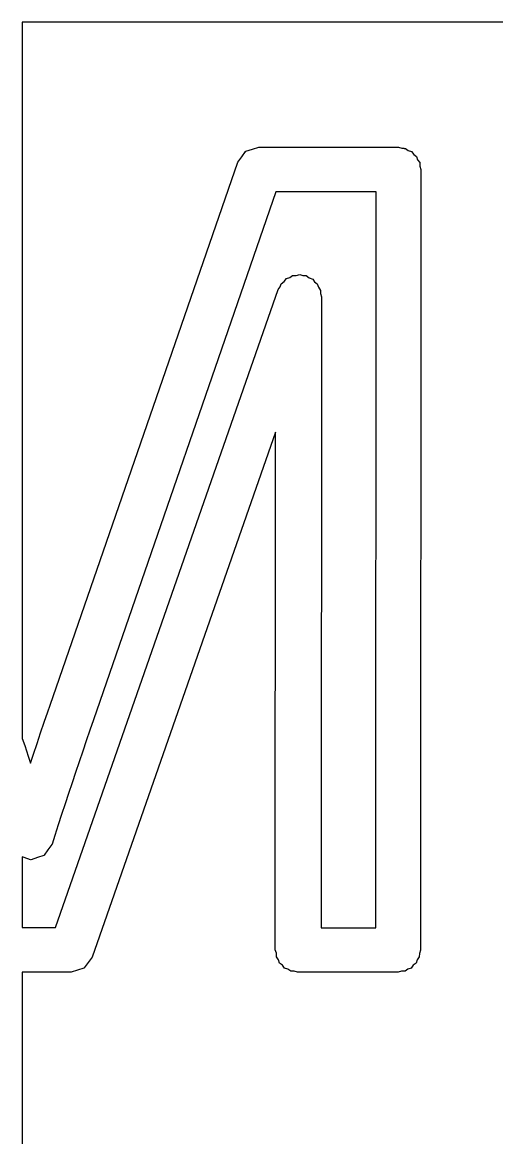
# Model space of a CAD drawing. Extents: x 4.21 to 6.96, y -6.1 to -1.66.
# Drawn here: x 5.6246 to 5.7084, y -2.5639 to -2.3669 of the extents above; entities that cross this region are included whole.
import ezdxf

# ---------------------------------------------------------------- set-up
doc = ezdxf.new("R2010")
doc.units = 0
doc.header["$MEASUREMENT"] = 0
doc.layers.add('BLACK', color=7, linetype='CONTINUOUS')

msp = doc.modelspace()

# ---------------------------------------------------------------- linework, layer by layer
at = {"layer": 'BLACK', "linetype": 'CONTINUOUS'}
for p, q in [((5.62461, -2.36693), (5.62461, -2.49337)), ((5.98261, -2.36693), (5.62461, -2.36693)), ((5.66267, -2.39163), (5.66338, -2.39069)), ((5.66338, -2.39069), (5.66407, -2.38973)), ((5.66407, -2.38973), (5.66408, -2.38973)), ((5.66408, -2.38973), (5.66411, -2.38972)), ((5.66408, -2.38973), (5.66408, -2.38973)), ((5.66411, -2.38972), (5.66413, -2.38969)), ((5.66413, -2.38969), (5.66527, -2.38934)), ((5.66527, -2.38934), (5.66639, -2.38898)), ((5.66639, -2.38898), (5.66639, -2.38898)), ((5.66639, -2.38898), (5.66639, -2.38898)), ((5.66639, -2.38898), (5.6664, -2.38898)), ((5.6664, -2.38898), (5.69086, -2.38899)), ((5.69086, -2.38899), (5.69086, -2.38899)), ((5.69086, -2.38899), (5.69108, -2.38899)), ((5.69108, -2.38899), (5.69167, -2.38918)), ((5.69167, -2.38918), (5.69207, -2.38918)), ((5.69207, -2.38918), (5.69207, -2.38919)), ((5.69207, -2.38919), (5.6923, -2.38919)), ((5.6923, -2.38919), (5.6928, -2.38955)), ((5.6928, -2.38955), (5.6934, -2.38975)), ((5.6934, -2.38975), (5.69376, -2.39025)), ((5.69376, -2.39025), (5.69427, -2.39062)), ((5.69427, -2.39062), (5.69446, -2.39121)), ((5.62953, -2.4875), (5.66267, -2.39163)), ((5.69446, -2.39121), (5.69483, -2.39171)), ((5.69483, -2.39171), (5.69483, -2.39234)), ((5.69483, -2.39234), (5.69502, -2.39293)), ((5.69502, -2.39293), (5.69495, -2.53073)), ((5.66942, -2.39686), (5.6372, -2.49007)), ((5.68714, -2.39686), (5.66942, -2.39686)), ((5.68708, -2.52679), (5.68714, -2.39686)), ((5.67089, -2.41269), (5.67129, -2.41216)), ((5.67129, -2.41216), (5.67185, -2.41199)), ((5.67185, -2.41199), (5.67232, -2.41165)), ((5.67232, -2.41165), (5.67298, -2.41165)), ((5.67298, -2.41165), (5.67362, -2.41146)), ((5.67362, -2.41146), (5.67417, -2.41165)), ((5.67417, -2.41165), (5.67475, -2.41165)), ((5.67475, -2.41165), (5.67529, -2.41204)), ((5.67529, -2.41204), (5.67592, -2.41226)), ((5.67592, -2.41226), (5.67625, -2.41274)), ((5.63046, -2.52676), (5.66982, -2.4141)), ((5.66982, -2.4141), (5.67017, -2.41363)), ((5.67017, -2.41363), (5.67035, -2.41308)), ((5.67035, -2.41308), (5.67089, -2.41269)), ((5.67625, -2.41274), (5.67672, -2.41308)), ((5.67672, -2.41308), (5.67692, -2.41372)), ((5.67692, -2.41372), (5.6773, -2.41426)), ((5.6773, -2.41426), (5.67729, -2.41484)), ((5.67729, -2.41484), (5.67747, -2.4154)), ((5.67747, -2.4154), (5.67741, -2.52678)), ((5.66936, -2.43928), (5.63697, -2.53199)), ((5.66931, -2.53071), (5.66936, -2.43928)), ((5.6285, -2.49052), (5.62914, -2.48866)), ((5.62914, -2.48865), (5.62953, -2.4875)), ((5.62914, -2.48866), (5.62914, -2.48865)), ((5.62914, -2.48865), (5.62914, -2.48865)), ((5.62953, -2.4875), (5.62953, -2.4875)), ((5.62953, -2.4875), (5.62953, -2.4875)), ((5.62785, -2.49238), (5.62849, -2.49052)), ((5.62849, -2.49052), (5.62849, -2.49052)), ((5.62849, -2.49052), (5.6285, -2.49052)), ((5.6372, -2.49007), (5.63656, -2.49193)), ((5.6372, -2.49007), (5.6372, -2.49007)), ((5.62722, -2.49425), (5.62785, -2.49239)), ((5.62785, -2.49239), (5.62785, -2.49238)), ((5.62785, -2.49239), (5.62785, -2.49239)), ((5.63656, -2.49193), (5.63592, -2.49379)), ((5.63656, -2.49193), (5.63656, -2.49193)), ((5.62461, -2.49337), (5.62503, -2.49462)), ((5.62503, -2.49462), (5.62503, -2.49463)), ((5.62503, -2.49463), (5.62503, -2.49463)), ((5.62503, -2.49463), (5.62564, -2.4965)), ((5.62658, -2.49612), (5.62721, -2.49426)), ((5.62721, -2.49426), (5.62722, -2.49425)), ((5.62722, -2.49425), (5.62722, -2.49425)), ((5.63592, -2.49379), (5.63529, -2.49564)), ((5.63592, -2.49379), (5.63592, -2.49379)), ((5.62564, -2.4965), (5.62564, -2.4965)), ((5.62564, -2.4965), (5.62564, -2.4965)), ((5.62564, -2.4965), (5.62604, -2.49772)), ((5.62604, -2.49772), (5.62658, -2.49613)), ((5.62658, -2.49613), (5.62658, -2.49612)), ((5.62658, -2.49612), (5.62658, -2.49612)), ((5.63529, -2.49564), (5.63465, -2.4975)), ((5.63529, -2.49564), (5.63529, -2.49564)), ((5.63465, -2.4975), (5.63402, -2.49936)), ((5.63465, -2.4975), (5.63465, -2.4975)), ((5.63402, -2.49936), (5.6334, -2.50122)), ((5.63402, -2.49936), (5.63402, -2.49936)), ((5.6334, -2.50122), (5.63278, -2.50307)), ((5.63216, -2.50493), (5.63155, -2.50679)), ((5.63278, -2.50307), (5.63216, -2.50493)), ((5.63216, -2.50493), (5.63216, -2.50493)), ((5.63278, -2.50307), (5.63278, -2.50307)), ((5.63155, -2.50679), (5.63094, -2.50865)), ((5.63094, -2.50865), (5.63035, -2.5105)), ((5.63035, -2.5105), (5.62988, -2.51202)), ((5.62985, -2.51209), (5.62915, -2.51304)), ((5.62988, -2.51202), (5.62985, -2.51205)), ((5.62985, -2.51205), (5.62985, -2.51209)), ((5.62496, -2.5144), (5.62461, -2.51429)), ((5.62461, -2.51429), (5.62461, -2.52675)), ((5.62608, -2.51478), (5.62496, -2.5144)), ((5.62612, -2.51477), (5.62608, -2.51478)), ((5.62616, -2.51478), (5.62612, -2.51477)), ((5.62728, -2.5144), (5.62616, -2.51478)), ((5.6284, -2.51405), (5.62728, -2.5144)), ((5.62843, -2.51402), (5.6284, -2.51405)), ((5.62847, -2.514), (5.62843, -2.51402)), ((5.62915, -2.51304), (5.62847, -2.514)), ((5.62461, -2.52675), (5.63046, -2.52676)), ((5.67741, -2.52678), (5.68708, -2.52679)), ((5.63697, -2.53199), (5.63625, -2.53293)), ((5.6695, -2.5313), (5.66931, -2.53071)), ((5.6695, -2.53192), (5.6695, -2.5313)), ((5.66987, -2.53243), (5.6695, -2.53192)), ((5.67006, -2.53303), (5.66987, -2.53243)), ((5.69439, -2.53245), (5.6942, -2.53304)), ((5.69475, -2.53194), (5.69439, -2.53245)), ((5.69476, -2.53132), (5.69475, -2.53194)), ((5.69495, -2.53073), (5.69476, -2.53132)), ((5.63437, -2.53427), (5.63325, -2.53463)), ((5.63549, -2.53393), (5.63437, -2.53427)), ((5.63552, -2.53389), (5.63549, -2.53393)), ((5.63556, -2.53388), (5.63552, -2.53389)), ((5.63625, -2.53293), (5.63556, -2.53388)), ((5.67056, -2.53339), (5.67006, -2.53303)), ((5.67093, -2.5339), (5.67056, -2.53339)), ((5.67152, -2.53409), (5.67093, -2.5339)), ((5.67203, -2.53446), (5.67152, -2.53409)), ((5.67225, -2.53446), (5.67203, -2.53446)), ((5.67265, -2.53446), (5.67225, -2.53446)), ((5.67225, -2.53446), (5.67225, -2.53446)), ((5.67324, -2.53465), (5.67265, -2.53446)), ((5.6916, -2.53447), (5.69101, -2.53466)), ((5.69223, -2.53447), (5.6916, -2.53447)), ((5.69273, -2.5341), (5.69223, -2.53447)), ((5.69332, -2.53391), (5.69273, -2.5341)), ((5.69369, -2.53341), (5.69332, -2.53391)), ((5.6942, -2.53304), (5.69369, -2.53341)), ((5.63325, -2.53463), (5.62461, -2.53463)), ((5.62461, -2.53463), (5.62461, -2.6068)), ((5.67347, -2.53465), (5.67324, -2.53465)), ((5.69101, -2.53466), (5.67347, -2.53465)), ((5.67347, -2.53465), (5.67347, -2.53465)), ((5.67347, -2.53465), (5.67347, -2.53465))]:
    msp.add_line(p, q, dxfattribs=at)

doc.saveas('drawing.dxf')
